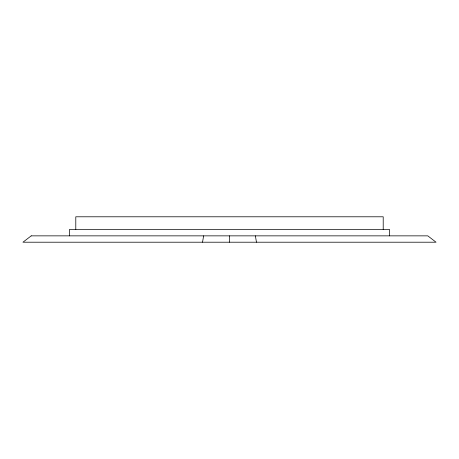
<?xml version="1.0" encoding="UTF-8"?>
<svg xmlns="http://www.w3.org/2000/svg" width="459" height="459" viewBox="0 0 459 459"><rect width="100%" height="100%" fill="white"/><g stroke="black" fill="none" stroke-linecap="round" stroke-linejoin="round"><path stroke-width="0.69" d="M202.539 242.209L203.618 235.857M255.382 235.857L256.461 242.209M389.576 235.857L389.576 229.5L69.424 229.5L69.424 235.857M383.208 229.5L383.208 216.791L75.792 216.791L75.792 229.5M229.5 235.857L229.5 242.209M31.212 235.857L22.95 242.209L436.05 242.209L427.788 235.857L31.212 235.857"/></g></svg>
